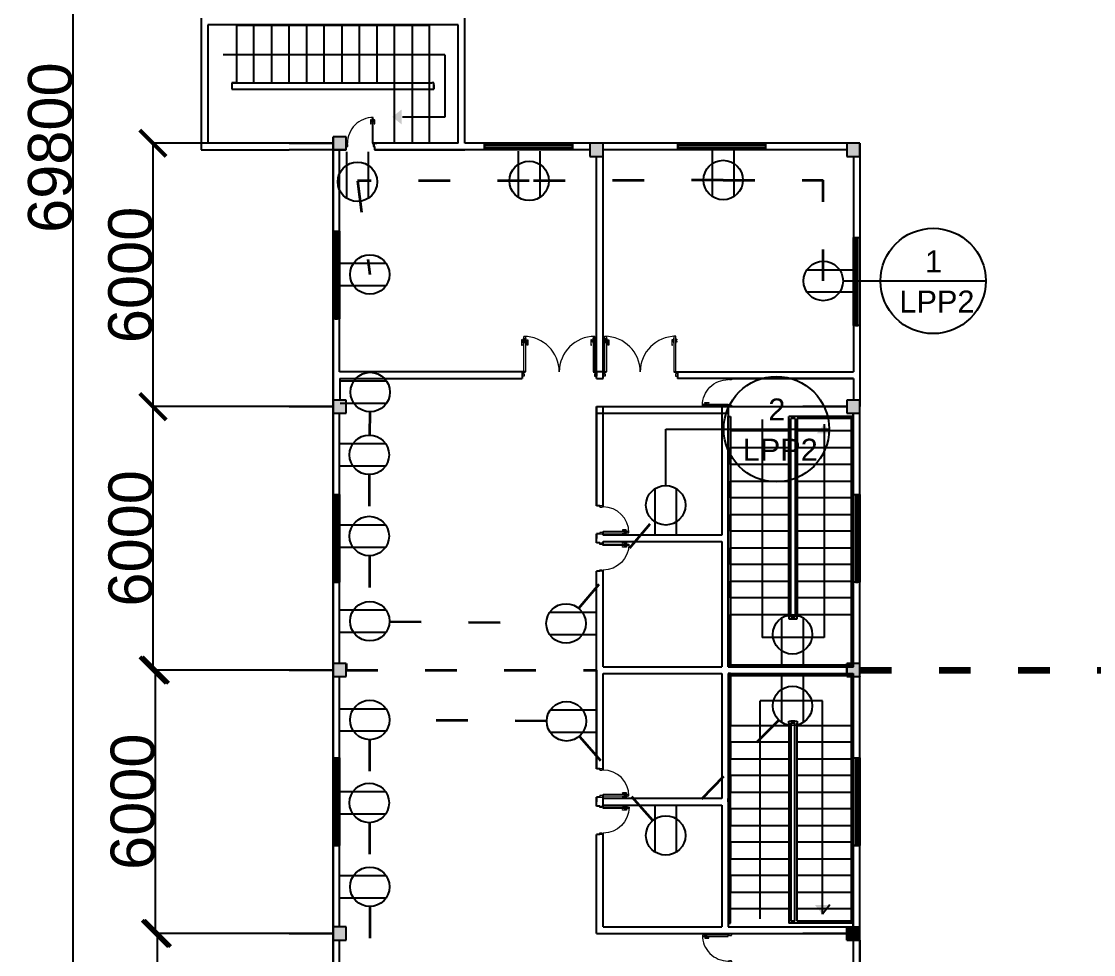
# Model space of a CAD drawing. Header units: millimetres. Extents: x 3339 to 2017737, y 4955 to 2748989.
# Drawn here: x 1295937 to 1320353, y 1679668 to 1700924 of the extents above; entities that cross this region are included whole.
import ezdxf

# ---------------------------------------------------------------- set-up
doc = ezdxf.new("R2010")
doc.units = ezdxf.units.MM
doc.header["$LTSCALE"] = 30
doc.linetypes.add('ACAD_ISO03W100', pattern=[30, 12, -18])
for name, color, linetype, lineweight in [('A-DETL-GENF', 92, 'Continuous', 13), ('A-DOOR', 31, 'Continuous', 13), ('T-WAL', 4, 'Continuous', 5)]:
    doc.layers.add(name, color=color, linetype=linetype, lineweight=lineweight)
doc.styles.get("Standard").update_dxf_attribs({"font": 'arial.ttf'})
doc.dimstyles.new('ISO-25', dxfattribs={"dimtxt": 1000, "dimasz": 600, "dimexe": 1.25, "dimexo": 0.625, "dimtad": 1, "dimtxsty": 'Standard', "dimblk": 'ARCHTICK', "dimcen": 2.5, "dimclrd": 4, "dimadec": 0, "dimazin": 0, "dimtfac": 1, "dimtmove": 0, "dimatfit": 3, "dimfxl": 1, "dimarcsym": 0})

# ---------------------------------------------------------------- blocks, each defined once
blk = doc.blocks.new('D4')
at = {"layer": 'A-DETL-GENF'}
for p, q in [((-1072, -29), (-1072, -112)), ((-1052, -29), (-1072, -29)), ((-1060, -41), (-1072, -30)), ((-1072, -112), (-1060, -112)), ((-1059, -112), (-1072, -112)), ((-1072, -112), (-1072, -150)), ((-1072, -150), (-1059, -150)), ((-1060, -112), (-1060, -41)), ((-1060, -41), (-1052, -41)), ((-1059, -150), (-1059, -112)), ((-1059, -115), (-1059, -147)), ((-1027, -115), (-1059, -115)), ((-1059, -147), (-1027, -147)), ((-1052, -41), (-1052, -29)), ((-1021, -74), (-1027, -80)), ((-1027, -80), (-1027, -182)), ((-1027, -147), (-1027, -115)), ((-1027, -182), (-1021, -188)), ((-1021, -188), (-1021, -74)), ((-974, -80), (-981, -74)), ((-981, -74), (-981, -188)), ((-981, -188), (-974, -182)), ((-974, -182), (-974, -80)), ((-943, -115), (-974, -115)), ((-974, -115), (-974, -147)), ((-974, -147), (-943, -147)), ((-930, -29), (-949, -29)), ((-949, -29), (-949, -41)), ((-949, -41), (-941, -41)), ((-943, -112), (-943, -150)), ((-930, -112), (-943, -112)), ((-943, -147), (-943, -115)), ((-943, -150), (-930, -150)), ((-941, -41), (-930, -30)), ((-941, -41), (-941, -112)), ((-941, -112), (-930, -112)), ((-930, -112), (-930, -29)), ((-930, -150), (-930, -112))]:
    blk.add_line(p, q, dxfattribs=at)
at = {"layer": 'A-DOOR', "lineweight": 18}
for p, q in [((-1059, 683), (-1024, 683)), ((-1014, 683), (-1059, 683)), ((-1059, 683), (-1059, 583)), ((-1014, 626), (-1014, 683)), ((-169, 683), (-214, 683)), ((-214, 683), (-214, 626)), ((-204, 683), (-169, 683)), ((-169, 583), (-169, 683)), ((-1059, 583), (-1024, 583)), ((-1024, 583), (-1024, 626)), ((-1024, 626), (-1014, 626)), ((-981, 583), (-1021, 583)), ((-1021, 583), (-1021, -231)), ((-981, -231), (-981, 583)), ((-214, 626), (-204, 626)), ((-204, 626), (-204, 583)), ((-204, 583), (-169, 583)), ((-1021, -231), (-981, -231))]:
    blk.add_line(p, q, dxfattribs=at)
at = {"layer": 'A-DOOR'}
blk.add_arc((-1021, 583), 814, 270, 0, dxfattribs=at)
blk = doc.blocks.new('_ArchTick')
at = {"color": 0, "linetype": 'ByBlock', "const_width": 0.15}
blk.add_lwpolyline([(-0.5, -0.5), (0.5, 0.5)], dxfattribs=at)
blk = doc.blocks.new('*D349')
at = {"color": 0, "lineweight": -2, "transparency": 16777216}
for p, q in [((1303033, 1732949), (1297104, 1732949)), ((1303033, 1663149), (1297104, 1663149))]:
    blk.add_line(p, q, dxfattribs=at)
at = {"color": 4, "lineweight": -2, "transparency": 16777216}
blk.add_line((1297105, 1732949), (1297105, 1663149), dxfattribs=at)
at = {"layer": 'Defpoints', "color": 0, "transparency": 16777216}
for p in [(1303034, 1732949), (1297105, 1663149), (1303034, 1663149)]:
    blk.add_point(p, dxfattribs=at)
at = {"color": 4, "lineweight": -2, "transparency": 16777216, "xscale": 600, "yscale": 600, "zscale": 600}
for p, rotation in [((1297105, 1732949), 90), ((1297105, 1663149), 270)]:
    blk.add_blockref('_ArchTick', p, dxfattribs=dict(at, rotation=rotation))
at = {"color": 0, "transparency": 16777216, "insert": (1296594, 1698049), "char_height": 1000, "attachment_point": 5, "rotation": 90}
blk.add_mtext('69800', dxfattribs=at)
blk = doc.blocks.new('*D363')
at = {"color": 0, "lineweight": -2, "transparency": 16777216}
for p, q in [((1302033, 1698149), (1298932, 1698149)), ((1302033, 1692149), (1298932, 1692149))]:
    blk.add_line(p, q, dxfattribs=at)
at = {"color": 4, "lineweight": -2, "transparency": 16777216}
blk.add_line((1298934, 1692149), (1298934, 1698149), dxfattribs=at)
at = {"layer": 'Defpoints', "color": 0, "transparency": 16777216}
for p in [(1298934, 1698149), (1302034, 1698149), (1302034, 1692149)]:
    blk.add_point(p, dxfattribs=at)
at = {"color": 4, "lineweight": -2, "transparency": 16777216, "xscale": 600, "yscale": 600, "zscale": 600}
for p, rotation in [((1298934, 1698149), 90), ((1298934, 1692149), 270)]:
    blk.add_blockref('_ArchTick', p, dxfattribs=dict(at, rotation=rotation))
at = {"color": 0, "transparency": 16777216, "insert": (1298422, 1695149), "char_height": 1000, "attachment_point": 5, "rotation": 90}
blk.add_mtext('6000', dxfattribs=at)
blk = doc.blocks.new('*D364')
at = {"color": 0, "lineweight": -2, "transparency": 16777216}
for p, q in [((1302033, 1692149), (1298936, 1692149)), ((1302033, 1686149), (1298936, 1686149))]:
    blk.add_line(p, q, dxfattribs=at)
at = {"color": 4, "lineweight": -2, "transparency": 16777216}
blk.add_line((1298937, 1686149), (1298937, 1692149), dxfattribs=at)
at = {"layer": 'Defpoints', "color": 0, "transparency": 16777216}
for p in [(1298937, 1692149), (1302034, 1692149), (1302034, 1686149)]:
    blk.add_point(p, dxfattribs=at)
at = {"color": 4, "lineweight": -2, "transparency": 16777216, "xscale": 600, "yscale": 600, "zscale": 600}
for p, rotation in [((1298937, 1692149), 90), ((1298937, 1686149), 270)]:
    blk.add_blockref('_ArchTick', p, dxfattribs=dict(at, rotation=rotation))
at = {"color": 0, "transparency": 16777216, "insert": (1298426, 1689149), "char_height": 1000, "attachment_point": 5, "rotation": 90}
blk.add_mtext('6000', dxfattribs=at)
blk = doc.blocks.new('*D365')
at = {"color": 0, "lineweight": -2, "transparency": 16777216}
for p, q in [((1302033, 1686149), (1298986, 1686149)), ((1302033, 1680149), (1298986, 1680149))]:
    blk.add_line(p, q, dxfattribs=at)
at = {"color": 4, "lineweight": -2, "transparency": 16777216}
blk.add_line((1298987, 1680149), (1298987, 1686149), dxfattribs=at)
at = {"layer": 'Defpoints', "color": 0, "transparency": 16777216}
for p in [(1298987, 1686149), (1302034, 1686149), (1302034, 1680149)]:
    blk.add_point(p, dxfattribs=at)
at = {"color": 4, "lineweight": -2, "transparency": 16777216, "xscale": 600, "yscale": 600, "zscale": 600}
for p, rotation in [((1298987, 1686149), 90), ((1298987, 1680149), 270)]:
    blk.add_blockref('_ArchTick', p, dxfattribs=dict(at, rotation=rotation))
at = {"color": 0, "transparency": 16777216, "insert": (1298476, 1683149), "char_height": 1000, "attachment_point": 5, "rotation": 90}
blk.add_mtext('6000', dxfattribs=at)
blk = doc.blocks.new('*D366')
at = {"color": 0, "lineweight": -2, "transparency": 16777216}
for p, q in [((1298987, 1680149), (1299039, 1680149)), ((1300033, 1674149), (1299036, 1674149))]:
    blk.add_line(p, q, dxfattribs=at)
at = {"color": 4, "lineweight": -2, "transparency": 16777216}
blk.add_line((1299037, 1674149), (1299037, 1680149), dxfattribs=at)
at = {"layer": 'Defpoints', "color": 0, "transparency": 16777216}
for p in [(1298986, 1680149), (1299037, 1680149), (1300034, 1674149)]:
    blk.add_point(p, dxfattribs=at)
at = {"color": 4, "lineweight": -2, "transparency": 16777216, "xscale": 600, "yscale": 600, "zscale": 600}
for p, rotation in [((1299037, 1680149), 90), ((1299037, 1674149), 270)]:
    blk.add_blockref('_ArchTick', p, dxfattribs=dict(at, rotation=rotation))
at = {"color": 0, "transparency": 16777216, "insert": (1298526, 1677149), "char_height": 1000, "attachment_point": 5, "rotation": 90}
blk.add_mtext('6000', dxfattribs=at)

msp = doc.modelspace()

# ---------------------------------------------------------------- hatches: boundary and pattern name
at = {"true_color": 0xcd2027}
h = msp.add_hatch(color=242, dxfattribs=at)
h.dxf.hatch_style = 1
h.paths.add_polyline_path([(1304431.092, 1698748.876), (1304382.521, 1698748.876), (1304596.235, 1698918.876), (1304596.235, 1698748.876)])
h.paths.add_polyline_path([(1304382.521, 1698748.876), (1304431.092, 1698748.876), (1304596.235, 1698748.876), (1304596.235, 1698578.876)])
at = {"true_color": 0xf8d731}
h = msp.add_hatch(color=40, dxfattribs=at)
h.dxf.hatch_style = 1
h.paths.add_polyline_path([(1303334.084, 1698298.947), (1303034.084, 1698298.947), (1303034.084, 1698148.947), (1303034.084, 1697998.947), (1303334.084, 1697998.947)])
h.paths.add_polyline_path([(1309184.084, 1698148.947), (1309034.084, 1698148.947), (1308884.084, 1698148.947), (1308884.084, 1697998.947), (1308884.084, 1697848.947), (1309184.084, 1697848.947)])
h.paths.add_polyline_path([(1315034.084, 1698148.947), (1314884.084, 1698148.947), (1314734.084, 1698148.947), (1314734.084, 1697998.947), (1314734.084, 1697848.947), (1315034.084, 1697848.947)])
h = msp.add_hatch(color=40, dxfattribs=at)
h.dxf.hatch_style = 1
h.paths.add_polyline_path([(1303334.084, 1692298.947), (1303034.084, 1692298.947), (1303034.084, 1692148.947), (1303034.084, 1691998.947), (1303334.084, 1691998.947)])
h.paths.add_polyline_path([(1303334.084, 1686298.947), (1303034.084, 1686298.947), (1303034.084, 1686148.947), (1303034.084, 1685998.947), (1303334.084, 1685998.947)])
h.paths.add_polyline_path([(1303334.084, 1680298.947), (1303034.084, 1680298.947), (1303034.084, 1680148.947), (1303034.084, 1679998.947), (1303334.084, 1679998.947)])
h.paths.add_polyline_path([(1303333.31, 1674219.524), (1303334.084, 1674298.947), (1303034.084, 1674298.947), (1303034.084, 1674148.947), (1303034.084, 1673998.947), (1303334.084, 1673998.947), (1303334.084, 1674147.183), (1303333.31, 1674147.183)])
h.paths.add_polyline_path([(1309184.084, 1674448.947), (1308884.084, 1674448.947), (1308884.084, 1674148.947), (1309184.084, 1674148.947)])
h.paths.add_polyline_path([(1315034.084, 1674448.947), (1314734.084, 1674448.947), (1314734.084, 1674148.947), (1315034.084, 1674148.947)])
h.paths.add_polyline_path([(1315031.875, 1686299.241), (1314731.875, 1686299.241), (1314731.875, 1685999.241), (1315031.875, 1685999.241)])
h.paths.add_polyline_path([(1315031.875, 1692299.241), (1314731.875, 1692299.241), (1314731.875, 1692149.241), (1314731.875, 1691999.241), (1315031.875, 1691999.241)])
h.paths.add_polyline_path([(1303334.084, 1668298.947), (1303034.084, 1668298.947), (1303034.084, 1668148.947), (1303034.084, 1667998.947), (1303334.084, 1667998.947)])
at = {"true_color": 0xcd2027}
h = msp.add_hatch(color=242, dxfattribs=at)
h.dxf.hatch_style = 1
h.paths.add_polyline_path([(1314218.341, 1691703.107), (1314218.341, 1691751.678), (1314388.341, 1691537.964), (1314218.341, 1691537.964)])
h.paths.add_polyline_path([(1314218.341, 1691751.678), (1314218.341, 1691703.107), (1314218.341, 1691537.964), (1314048.341, 1691537.964)])
h = msp.add_hatch(color=242, dxfattribs=at)
h.dxf.hatch_style = 1
h.paths.add_polyline_path([(1314178.341, 1680633.298), (1314178.341, 1680584.727), (1314348.341, 1680798.441), (1314178.341, 1680798.441)])
h.paths.add_polyline_path([(1314178.341, 1680584.727), (1314178.341, 1680633.298), (1314178.341, 1680798.441), (1314008.341, 1680798.441)])
at = {"true_color": 0xf8d731}
h = msp.add_hatch(color=40, dxfattribs=at)
h.dxf.hatch_style = 1
h.paths.add_polyline_path([(1315031.875, 1680298.947), (1314731.875, 1680298.947), (1314731.875, 1680148.947), (1314731.875, 1679999.241), (1315031.875, 1679999.241)])

# ---------------------------------------------------------------- linework, layer by layer
for p, q in [((1300034.084, 1700998.947), (1300034.084, 1697998.947)), ((1305884.084, 1700848.947), (1300184.084, 1700848.947)), ((1300184.084, 1700848.947), (1300184.084, 1698148.947)), ((1305884.084, 1698148.947), (1305884.084, 1700848.947)), ((1306034.084, 1698148.947), (1306034.084, 1700998.947)), ((1302034.084, 1698148.947), (1300184.084, 1698148.947)), ((1303034.084, 1698148.947), (1302034.084, 1698148.947)), ((1302034.084, 1698148.947), (1303034.084, 1698148.947)), ((1303034.084, 1698298.947), (1303034.084, 1673998.947)), ((1303034.084, 1698298.947), (1303034.084, 1673998.947)), ((1303034.084, 1698148.947), (1303034.084, 1698298.947)), ((1303334.084, 1698298.947), (1303034.084, 1698298.947)), ((1303034.084, 1692148.947), (1303034.084, 1698148.947)), ((1303034.084, 1692298.947), (1303034.084, 1698148.947)), ((1303034.084, 1698148.947), (1303034.084, 1697998.947)), ((1303034.084, 1698148.947), (1303034.084, 1696148.947)), ((1303334.084, 1697998.947), (1303334.084, 1698298.947)), ((1303334.084, 1698148.947), (1303362.194, 1698148.947)), ((1303362.194, 1698148.947), (1303334.084, 1698148.947)), ((1303922.11, 1698148.947), (1304034.084, 1698148.947)), ((1305884.084, 1698148.947), (1303922.11, 1698148.947)), ((1315034.084, 1698148.947), (1306034.084, 1698148.947)), ((1308484.084, 1697998.947), (1308484.084, 1698148.947)), ((1308884.084, 1698148.947), (1308884.084, 1697848.947)), ((1309184.084, 1698148.947), (1308884.084, 1698148.947)), ((1308884.084, 1698148.947), (1308884.084, 1697998.947)), ((1309184.084, 1698148.947), (1309034.084, 1698148.947)), ((1309184.084, 1697848.947), (1309184.084, 1698148.947)), ((1309184.084, 1697998.947), (1309184.084, 1698148.947)), ((1314734.084, 1698148.947), (1312884.084, 1698148.947)), ((1312884.084, 1698148.947), (1312884.084, 1697998.947)), ((1314734.084, 1698148.947), (1314734.084, 1697848.947)), ((1315034.084, 1698148.947), (1314734.084, 1698148.947)), ((1314734.084, 1698148.947), (1314734.084, 1697998.947)), ((1315034.084, 1698148.947), (1314884.084, 1698148.947)), ((1315034.084, 1698148.947), (1315034.084, 1692148.947)), ((1315034.084, 1697848.947), (1315034.084, 1698148.947)), ((1315034.084, 1697998.947), (1315034.084, 1698148.947)), ((1300034.084, 1697998.947), (1302034.084, 1697998.947)), ((1303334.084, 1697998.947), (1302034.084, 1697998.947)), ((1303034.084, 1697998.947), (1303334.084, 1697998.947)), ((1303034.084, 1697998.947), (1303334.084, 1697998.947)), ((1303184.084, 1692943.32), (1303184.084, 1697998.947)), ((1303339.047, 1697951.597), (1303339.047, 1696898.1)), ((1303839.047, 1696898.1), (1303839.047, 1697951.597)), ((1303978.536, 1698076.606), (1303978.536, 1697998.947)), ((1308884.084, 1697998.947), (1303978.536, 1697998.947)), ((1303978.536, 1697998.947), (1306034.084, 1697998.947)), ((1307249.047, 1697971.597), (1307249.047, 1696918.1)), ((1307749.047, 1696918.1), (1307749.047, 1697971.597)), ((1308884.084, 1697998.947), (1308484.084, 1697998.947)), ((1314734.084, 1697998.947), (1309184.084, 1697998.947)), ((1309184.084, 1692793.32), (1309184.084, 1697998.947)), ((1311669.047, 1697991.597), (1311669.047, 1696938.1)), ((1312169.047, 1696938.1), (1312169.047, 1697991.597)), ((1308884.084, 1697848.947), (1309184.084, 1697848.947)), ((1309034.084, 1692793.323), (1309034.084, 1697848.947)), ((1314734.084, 1697848.947), (1315034.084, 1697848.947)), ((1314884.084, 1697848.947), (1314884.084, 1692943.32)), ((1314884.084, 1697848.947), (1314884.084, 1695998.947)), ((1303839.047, 1696898.1), (1303839.047, 1697271.597)), ((1307749.047, 1696918.1), (1307749.047, 1697291.597)), ((1312169.047, 1696938.1), (1312169.047, 1697311.597)), ((1303034.084, 1696148.947), (1303184.084, 1696148.947)), ((1303184.084, 1696148.947), (1303184.084, 1694148.947)), ((1314884.084, 1695998.947), (1315034.084, 1695998.947)), ((1304243.1, 1695411.597), (1303189.603, 1695411.597)), ((1304243.1, 1695411.597), (1303869.603, 1695411.597)), ((1314879.047, 1695261.597), (1313825.55, 1695261.597)), ((1315499.047, 1695011.597), (1316699.047, 1695011.597)), ((1316699.047, 1695011.597), (1316699.047, 1695011.597)), ((1316699.047, 1695011.597), (1317899.047, 1695011.597)), ((1303189.603, 1694911.597), (1304243.1, 1694911.597)), ((1313825.55, 1694761.597), (1314879.047, 1694761.597)), ((1313825.55, 1694761.597), (1314199.047, 1694761.597)), ((1303184.084, 1694148.947), (1303034.084, 1694148.947)), ((1307416.675, 1692943.32), (1303184.084, 1692943.32)), ((1303190.198, 1692793.445), (1307339.215, 1692793.359)), ((1303190.198, 1692793.445), (1303190.198, 1692298.947)), ((1307339.215, 1692941.251), (1307339.215, 1692841.945)), ((1307339.215, 1692841.945), (1307339.215, 1692793.359)), ((1307376.952, 1692942.813), (1307416.675, 1692942.813)), ((1308185.31, 1692943.32), (1308185.305, 1692943.32)), ((1308185.306, 1692942.813), (1308185.309, 1692942.813)), ((1309184.084, 1692943.32), (1308953.94, 1692943.32)), ((1308953.94, 1692942.813), (1308993.663, 1692942.813)), ((1309031.399, 1692941.251), (1309031.399, 1692841.945)), ((1309034.084, 1692793.323), (1309184.084, 1692793.32)), ((1309183.651, 1692942.862), (1309183.651, 1692843.555)), ((1309184.084, 1692793.32), (1309184.084, 1692943.32)), ((1309184.084, 1692943.32), (1309261.11, 1692943.32)), ((1309221.388, 1692944.423), (1309261.11, 1692944.423)), ((1310029.742, 1692944.423), (1310029.745, 1692944.423)), ((1310798.376, 1692944.423), (1310838.099, 1692944.423)), ((1310798.376, 1692943.32), (1314884.084, 1692943.32)), ((1310875.835, 1692942.862), (1310875.835, 1692843.555)), ((1310875.835, 1692843.555), (1310875.835, 1692793.32)), ((1314884.084, 1692793.32), (1310875.835, 1692793.32)), ((1312034.084, 1692768.001), (1312034.084, 1692793.32)), ((1312105.994, 1692793.32), (1314884.084, 1692793.32)), ((1314884.084, 1692793.32), (1314884.084, 1692299.241)), ((1314884.084, 1692793.32), (1314884.084, 1692299.241)), ((1304253.1, 1692731.597), (1303199.603, 1692731.597)), ((1304253.1, 1692731.597), (1303879.603, 1692731.597)), ((1303334.084, 1692298.947), (1303034.084, 1692298.947)), ((1303334.084, 1691998.947), (1303334.084, 1692298.947)), ((1315031.875, 1692299.241), (1314731.875, 1692299.241)), ((1314731.875, 1692299.241), (1314731.875, 1692149.241)), ((1315031.875, 1691999.241), (1315031.875, 1692299.241)), ((1303034.084, 1692148.947), (1302034.084, 1692148.947)), ((1302034.084, 1692148.947), (1303034.084, 1692148.947)), ((1303034.084, 1686148.947), (1303034.084, 1692148.947)), ((1303034.084, 1685998.947), (1303034.084, 1692148.947)), ((1303034.084, 1692148.947), (1303034.084, 1691998.947)), ((1303199.603, 1692231.597), (1304253.1, 1692231.597)), ((1309034.084, 1692148.947), (1314731.875, 1692148.947)), ((1309034.084, 1689892.665), (1309034.084, 1692148.947)), ((1309034.084, 1692148.947), (1312034.084, 1692148.947)), ((1309034.084, 1692148.947), (1309034.084, 1689892.665)), ((1309184.084, 1689865.174), (1309184.084, 1692148.947)), ((1311884.084, 1692148.947), (1311884.084, 1689223.947)), ((1312034.084, 1692148.947), (1312034.084, 1692174.808)), ((1312034.084, 1692148.947), (1312034.084, 1686223.947)), ((1314731.875, 1692149.241), (1313731.875, 1692149.241)), ((1313731.875, 1692149.241), (1314731.875, 1692149.241)), ((1314731.875, 1692149.241), (1314731.875, 1691999.241)), ((1315031.875, 1692149.241), (1315034.084, 1692149.241)), ((1315034.084, 1692149.241), (1315031.875, 1692149.241)), ((1315031.875, 1692148.947), (1315034.084, 1692148.947)), ((1315034.084, 1674148.947), (1315034.084, 1692148.947)), ((1303034.084, 1691998.947), (1303334.084, 1691998.947)), ((1303184.084, 1686298.947), (1303184.084, 1691998.947)), ((1309034.084, 1691998.947), (1312034.084, 1691998.947)), ((1314731.875, 1691999.241), (1315031.875, 1691999.241)), ((1314881.875, 1686299.241), (1314881.875, 1691999.241)), ((1314881.875, 1691999.241), (1314881.875, 1690149.241)), ((1314884.084, 1686299.241), (1314884.084, 1691999.241)), ((1311930.796, 1691636.41), (1313130.796, 1691636.41)), ((1313130.796, 1691636.41), (1313130.796, 1691636.41)), ((1313130.796, 1691636.41), (1314330.796, 1691636.41)), ((1304233.1, 1691301.597), (1303179.603, 1691301.597)), ((1304233.1, 1691301.597), (1303859.603, 1691301.597)), ((1303179.603, 1690801.597), (1304233.1, 1690801.597)), ((1310359.047, 1690275.65), (1310359.047, 1689222.153)), ((1310359.047, 1690275.65), (1310359.047, 1689902.153)), ((1310859.047, 1689222.153), (1310859.047, 1690275.65)), ((1314881.875, 1690149.241), (1315031.875, 1690149.241)), ((1309110.226, 1689892.665), (1309034.084, 1689892.665)), ((1304233.1, 1689451.597), (1303179.603, 1689451.597)), ((1304233.1, 1689451.597), (1303859.603, 1689451.597)), ((1309034.084, 1689043.353), (1309034.084, 1689248.834)), ((1309034.084, 1689248.834), (1309034.084, 1689148.947)), ((1309110.226, 1689248.834), (1309034.084, 1689248.834)), ((1309184.084, 1689223.947), (1309184.084, 1689305.26)), ((1311884.084, 1689223.947), (1309184.084, 1689223.947)), ((1303179.603, 1688951.597), (1304233.1, 1688951.597)), ((1309111.743, 1689043.353), (1309034.084, 1689043.353)), ((1309184.084, 1688986.928), (1309184.084, 1689073.947)), ((1309184.084, 1689073.947), (1311884.084, 1689073.947)), ((1311884.084, 1689073.947), (1311884.084, 1686223.947)), ((1309034.084, 1683898.944), (1309034.084, 1688399.522)), ((1309111.743, 1688399.522), (1309034.084, 1688399.522)), ((1309184.084, 1686223.947), (1309184.084, 1688427.012)), ((1303034.084, 1686148.947), (1303034.084, 1688148.947)), ((1303034.084, 1688148.947), (1303184.084, 1688148.947)), ((1304243.1, 1687511.597), (1303189.603, 1687511.597)), ((1304243.1, 1687511.597), (1303869.603, 1687511.597)), ((1309019.047, 1687461.597), (1307965.55, 1687461.597)), ((1313249.047, 1687335.65), (1313249.047, 1686282.153)), ((1313249.047, 1687335.65), (1313249.047, 1686962.153)), ((1313749.047, 1686282.153), (1313749.047, 1687335.65)), ((1303189.603, 1687011.597), (1304243.1, 1687011.597)), ((1307965.55, 1686961.597), (1309019.047, 1686961.597)), ((1307965.55, 1686961.597), (1308339.047, 1686961.597)), ((1303034.084, 1686148.947), (1302034.084, 1686148.947)), ((1302034.084, 1686148.947), (1303034.084, 1686148.947)), ((1303334.084, 1686298.947), (1303034.084, 1686298.947)), ((1303034.084, 1686298.947), (1303034.084, 1685998.947)), ((1303034.084, 1680148.947), (1303034.084, 1686148.947)), ((1303034.084, 1679998.947), (1303034.084, 1686148.947)), ((1303034.084, 1686148.947), (1303034.084, 1685998.947)), ((1303334.084, 1685998.947), (1303334.084, 1686298.947)), ((1309034.084, 1686148.947), (1309034.084, 1683898.944)), ((1309184.084, 1686223.947), (1311884.084, 1686223.947)), ((1312034.084, 1686223.947), (1314731.875, 1686223.947)), ((1314731.875, 1686149.241), (1314731.875, 1686299.241)), ((1315031.875, 1686299.241), (1314731.875, 1686299.241)), ((1314731.875, 1686299.241), (1314731.875, 1685999.241)), ((1314731.875, 1685999.241), (1314731.875, 1686299.241)), ((1314731.875, 1686149.241), (1314731.875, 1685999.241)), ((1315031.875, 1685999.241), (1315031.875, 1686299.241)), ((1315031.875, 1686149.241), (1315034.084, 1686149.241)), ((1315034.084, 1686149.241), (1315031.875, 1686149.241)), ((1315031.875, 1686148.947), (1315034.084, 1686148.947)), ((1303034.084, 1685998.947), (1303334.084, 1685998.947)), ((1303184.084, 1680298.947), (1303184.084, 1685998.947)), ((1309184.084, 1686073.947), (1311884.084, 1686073.947)), ((1309184.084, 1683871.454), (1309184.084, 1686073.947)), ((1311884.084, 1686073.947), (1311884.084, 1683223.947)), ((1312034.084, 1686073.947), (1314731.875, 1686073.947)), ((1312034.084, 1686073.947), (1312034.084, 1680298.947)), ((1313249.047, 1686011.597), (1313249.047, 1684958.1)), ((1313749.047, 1684958.1), (1313749.047, 1686011.597)), ((1314731.875, 1685999.241), (1315031.875, 1685999.241)), ((1314881.875, 1680298.947), (1314881.875, 1685999.241)), ((1314884.084, 1680298.947), (1314884.084, 1685999.241)), ((1304243.1, 1685261.597), (1303189.603, 1685261.597)), ((1304243.1, 1685261.597), (1303869.603, 1685261.597)), ((1309029.047, 1685231.597), (1307975.55, 1685231.597)), ((1313749.047, 1684958.1), (1313749.047, 1685331.597)), ((1303189.603, 1684761.597), (1304243.1, 1684761.597)), ((1307975.55, 1684731.597), (1309029.047, 1684731.597)), ((1307975.55, 1684731.597), (1308349.047, 1684731.597)), ((1309111.518, 1683898.944), (1309034.084, 1683898.944)), ((1304233.1, 1683371.597), (1303179.603, 1683371.597)), ((1304233.1, 1683371.597), (1303859.603, 1683371.597)), ((1309034.084, 1683049.632), (1309034.084, 1683255.112)), ((1309034.084, 1683255.112), (1309034.084, 1683148.947)), ((1309111.518, 1683255.112), (1309034.084, 1683255.112)), ((1309184.084, 1683024.312), (1309184.084, 1683311.538)), ((1311884.084, 1683223.947), (1309184.084, 1683223.947)), ((1312034.084, 1683148.947), (1312034.084, 1683223.947)), ((1309113.034, 1683049.632), (1309034.084, 1683049.632)), ((1309179.73, 1683148.947), (1309184.084, 1683148.947)), ((1309184.084, 1683074.199), (1311884.084, 1683074.199)), ((1310359.047, 1683061.597), (1310359.047, 1682008.1)), ((1310859.047, 1682008.1), (1310859.047, 1683061.597)), ((1311884.084, 1683074.199), (1311884.084, 1680298.947)), ((1303179.603, 1682871.597), (1304233.1, 1682871.597)), ((1309034.084, 1680148.947), (1309034.084, 1682405.8)), ((1309113.034, 1682405.8), (1309034.084, 1682405.8)), ((1309184.084, 1680298.947), (1309184.084, 1682431.12)), ((1310859.047, 1682008.1), (1310859.047, 1682381.597)), ((1303034.084, 1680148.947), (1303034.084, 1682148.947)), ((1303034.084, 1682148.947), (1303184.084, 1682148.947)), ((1314884.084, 1680299.241), (1314884.084, 1682149.241)), ((1314884.084, 1682149.241), (1315034.084, 1682149.241)), ((1304243.1, 1681461.597), (1303189.603, 1681461.597)), ((1304243.1, 1681461.597), (1303869.603, 1681461.597)), ((1303189.603, 1680961.597), (1304243.1, 1680961.597)), ((1303334.084, 1680298.947), (1303034.084, 1680298.947)), ((1303034.084, 1680298.947), (1303034.084, 1679998.947)), ((1303334.084, 1679998.947), (1303334.084, 1680298.947)), ((1309184.084, 1680298.947), (1311884.084, 1680298.947)), ((1312034.084, 1680298.947), (1315034.084, 1680298.947)), ((1314731.875, 1680298.947), (1314731.875, 1680299.241)), ((1314731.875, 1680299.241), (1314731.875, 1680298.947)), ((1314731.875, 1680298.947), (1314731.875, 1680299.241)), ((1314731.875, 1680148.947), (1314731.875, 1680298.947)), ((1314884.084, 1680299.241), (1314881.875, 1680299.241)), ((1315031.875, 1679999.241), (1315031.875, 1680299.241)), ((1303034.084, 1680148.947), (1302034.084, 1680148.947)), ((1302034.084, 1680148.947), (1303034.084, 1680148.947)), ((1303034.084, 1674148.947), (1303034.084, 1680148.947)), ((1303034.084, 1673998.947), (1303034.084, 1680148.947)), ((1303034.084, 1680148.947), (1303034.084, 1679998.947)), ((1309034.084, 1680148.947), (1314731.875, 1680148.947)), ((1312034.084, 1680111.86), (1312034.084, 1680148.947)), ((1314731.875, 1680149.241), (1313731.875, 1680149.241)), ((1313731.875, 1680149.241), (1314731.875, 1680149.241)), ((1314731.875, 1680149.241), (1314731.875, 1679999.241)), ((1314731.875, 1680149.241), (1314731.875, 1679999.241)), ((1314731.875, 1679999.241), (1314731.875, 1680149.241)), ((1315031.875, 1680149.241), (1315034.084, 1680149.241)), ((1315034.084, 1680149.241), (1315031.875, 1680149.241)), ((1315031.875, 1680148.947), (1315034.084, 1680148.947)), ((1303034.084, 1679998.947), (1303334.084, 1679998.947)), ((1303184.084, 1674298.947), (1303184.084, 1679998.947)), ((1314731.875, 1679999.241), (1315031.875, 1679999.241)), ((1314884.084, 1674448.947), (1314884.084, 1679999.241)), ((1315031.875, 1679999.241), (1315031.875, 1678149.241))]:
    msp.add_line(p, q)
at = {"color": 242, "true_color": 0xcd2027}
for p, q in [((1305232.521, 1700828.876), (1300832.521, 1700828.876)), ((1301232.521, 1700828.876), (1300832.521, 1700828.876)), ((1300832.521, 1700828.876), (1300832.521, 1699528.876)), ((1301232.521, 1699528.876), (1301232.521, 1700828.876)), ((1302032.521, 1700828.876), (1301632.521, 1700828.876)), ((1301632.521, 1700828.876), (1301632.521, 1699528.876)), ((1302032.521, 1699528.876), (1302032.521, 1700828.876)), ((1302832.521, 1700828.876), (1302432.521, 1700828.876)), ((1302432.521, 1700828.876), (1302432.521, 1699528.876)), ((1302832.521, 1699528.876), (1302832.521, 1700828.876)), ((1303632.521, 1700828.876), (1303232.521, 1700828.876)), ((1303232.521, 1700828.876), (1303232.521, 1699528.876)), ((1303632.521, 1699528.876), (1303632.521, 1700828.876)), ((1304432.521, 1700828.876), (1304032.521, 1700828.876)), ((1304032.521, 1700828.876), (1304032.521, 1699528.876)), ((1304432.521, 1698148.876), (1304432.521, 1700828.876)), ((1305232.521, 1700828.876), (1304832.521, 1700828.876)), ((1304832.521, 1700828.876), (1304832.521, 1698148.876)), ((1305232.521, 1698148.876), (1305232.521, 1700828.876)), ((1300532.521, 1700168.876), (1305581.574, 1700168.876)), ((1305582.521, 1700164.696), (1305582.521, 1698748.876)), ((1300732.521, 1699528.876), (1305282.521, 1699528.876)), ((1300832.521, 1699528.876), (1300732.521, 1699528.876)), ((1300732.521, 1699528.876), (1300732.521, 1699378.876)), ((1300732.521, 1699528.876), (1300732.521, 1699378.876)), ((1300732.521, 1699378.876), (1305332.521, 1699378.876)), ((1305332.521, 1699528.876), (1305282.521, 1699528.876)), ((1305332.521, 1699478.876), (1305332.521, 1699528.876)), ((1305332.521, 1699478.876), (1305332.521, 1699378.876)), ((1305332.521, 1699378.876), (1305332.521, 1699478.876)), ((1304612.521, 1698748.876), (1305584.784, 1698748.876)), ((1312034.084, 1686223.947), (1312034.084, 1691928.076)), ((1312034.084, 1691928.076), (1312081.618, 1691928.076)), ((1312034.084, 1686223.947), (1312034.084, 1691928.076)), ((1312081.618, 1691928.076), (1312081.618, 1686223.947)), ((1312802.521, 1691857.528), (1312802.521, 1686968.475)), ((1314886.148, 1691928.076), (1313412.581, 1691928.076)), ((1313412.581, 1687364.773), (1313412.581, 1691928.076)), ((1313555.185, 1691880.541), (1313460.116, 1691880.541)), ((1313460.116, 1687364.773), (1313460.116, 1691880.541)), ((1313555.185, 1691880.541), (1313555.185, 1687364.773)), ((1314886.148, 1691880.541), (1313602.719, 1691880.541)), ((1313602.719, 1691880.541), (1313602.719, 1687364.773)), ((1314838.614, 1686223.947), (1314838.614, 1691928.076)), ((1314886.148, 1686223.947), (1314886.148, 1691928.076)), ((1313412.581, 1691595.335), (1312081.618, 1691595.335)), ((1314838.614, 1691595.335), (1313602.719, 1691595.335)), ((1314218.341, 1691751.678), (1314218.341, 1686888.876)), ((1314838.614, 1691215.06), (1314838.614, 1691595.335)), ((1312081.618, 1690834.784), (1312081.618, 1691215.06)), ((1312081.618, 1691215.06), (1313412.581, 1691215.06)), ((1313602.719, 1691215.06), (1314838.614, 1691215.06)), ((1313412.581, 1690834.784), (1312081.618, 1690834.784)), ((1314838.614, 1690834.784), (1313602.719, 1690834.784)), ((1314838.614, 1690454.509), (1314838.614, 1690834.784)), ((1312081.618, 1690074.234), (1312081.618, 1690454.509)), ((1312081.618, 1690454.509), (1313412.581, 1690454.509)), ((1313602.719, 1690454.509), (1314838.614, 1690454.509)), ((1313412.581, 1690074.234), (1312081.618, 1690074.234)), ((1314838.614, 1690074.234), (1313602.719, 1690074.234)), ((1314838.614, 1689693.959), (1314838.614, 1690074.234)), ((1312081.618, 1689313.683), (1312081.618, 1689693.959)), ((1312081.618, 1689693.959), (1313412.581, 1689693.959)), ((1313602.719, 1689693.959), (1314838.614, 1689693.959)), ((1313412.581, 1689313.683), (1312081.618, 1689313.683)), ((1314838.614, 1689313.683), (1313602.719, 1689313.683)), ((1314838.614, 1688933.408), (1314838.614, 1689313.683)), ((1312081.618, 1688553.133), (1312081.618, 1688933.408)), ((1312081.618, 1688933.408), (1313412.581, 1688933.408)), ((1313602.719, 1688933.408), (1314838.614, 1688933.408)), ((1313412.581, 1688553.133), (1312081.618, 1688553.133)), ((1314838.614, 1688553.133), (1313602.719, 1688553.133)), ((1314838.614, 1688172.857), (1314838.614, 1688553.133)), ((1312081.618, 1687792.582), (1312081.618, 1688172.857)), ((1312081.618, 1688172.857), (1313412.581, 1688172.857)), ((1313602.719, 1688172.857), (1314838.614, 1688172.857)), ((1313412.581, 1687792.582), (1312081.618, 1687792.582)), ((1314838.614, 1687792.582), (1313602.719, 1687792.582)), ((1314838.614, 1687412.307), (1314838.614, 1687792.582)), ((1312081.618, 1686271.481), (1312081.618, 1687412.307)), ((1312081.618, 1687412.307), (1313412.581, 1687412.307)), ((1313602.719, 1687412.307), (1314838.614, 1687412.307)), ((1313412.581, 1687364.773), (1313412.581, 1687317.238)), ((1313412.581, 1687317.238), (1313460.116, 1687317.238)), ((1313555.185, 1687364.773), (1313460.116, 1687364.773)), ((1313555.185, 1687317.238), (1313460.116, 1687317.238)), ((1313460.116, 1687317.238), (1313555.185, 1687317.238)), ((1313555.185, 1687317.238), (1313602.719, 1687317.238)), ((1313602.719, 1687317.238), (1313602.719, 1687364.773)), ((1312802.521, 1686968.475), (1312802.521, 1686888.876)), ((1314218.341, 1686888.876), (1312802.521, 1686888.876)), ((1312034.084, 1686271.481), (1314886.148, 1686271.481)), ((1312081.618, 1686223.947), (1312034.084, 1686223.947)), ((1312034.084, 1686223.947), (1314886.148, 1686223.947)), ((1312034.084, 1686073.947), (1312034.084, 1680380.09)), ((1312081.532, 1686073.947), (1312034.084, 1686073.947)), ((1312034.084, 1686073.947), (1312034.084, 1680380.09)), ((1312034.084, 1686073.947), (1314881.012, 1686073.947)), ((1312034.084, 1686026.498), (1314881.012, 1686026.498)), ((1312081.532, 1680380.09), (1312081.532, 1686073.947)), ((1312081.532, 1686026.498), (1312081.532, 1684887.727)), ((1314833.563, 1686073.947), (1314833.563, 1680380.09)), ((1314881.012, 1686073.947), (1314881.012, 1680380.09)), ((1314178.341, 1685447.528), (1312762.521, 1685447.528)), ((1312762.521, 1685367.93), (1312762.521, 1685447.528)), ((1314178.341, 1680584.727), (1314178.341, 1685447.528)), ((1312762.521, 1680478.876), (1312762.521, 1685367.93)), ((1313410.099, 1684935.176), (1313410.099, 1684982.624)), ((1313410.099, 1684982.624), (1313457.548, 1684982.624)), ((1313410.099, 1684935.176), (1313410.099, 1680380.09)), ((1313552.445, 1684982.624), (1313457.548, 1684982.624)), ((1313457.548, 1684982.624), (1313552.445, 1684982.624)), ((1313552.445, 1684935.176), (1313457.548, 1684935.176)), ((1313457.548, 1684935.176), (1313457.548, 1680427.539)), ((1313552.445, 1684982.624), (1313599.894, 1684982.624)), ((1313552.445, 1680427.539), (1313552.445, 1684935.176)), ((1313599.894, 1684982.624), (1313599.894, 1684935.176)), ((1313599.894, 1680427.539), (1313599.894, 1684935.176)), ((1312081.532, 1684887.727), (1313410.099, 1684887.727)), ((1313599.894, 1684887.727), (1314833.563, 1684887.727)), ((1314833.563, 1684887.727), (1314833.563, 1684508.136)), ((1313410.099, 1684508.136), (1312081.532, 1684508.136)), ((1312081.532, 1684508.136), (1312081.532, 1684128.546)), ((1314833.563, 1684508.136), (1313599.894, 1684508.136)), ((1312081.532, 1684128.546), (1313410.099, 1684128.546)), ((1313599.894, 1684128.546), (1314833.563, 1684128.546)), ((1314833.563, 1684128.546), (1314833.563, 1683748.955)), ((1313410.099, 1683748.955), (1312081.532, 1683748.955)), ((1312081.532, 1683748.955), (1312081.532, 1683369.365)), ((1314833.563, 1683748.955), (1313599.894, 1683748.955)), ((1312081.532, 1683369.365), (1313410.099, 1683369.365)), ((1313599.894, 1683369.365), (1314833.563, 1683369.365)), ((1314833.563, 1683369.365), (1314833.563, 1682989.775)), ((1313410.099, 1682989.775), (1312081.532, 1682989.775)), ((1312081.532, 1682989.775), (1312081.532, 1682610.184)), ((1314833.563, 1682989.775), (1313599.894, 1682989.775)), ((1312081.532, 1682610.184), (1313410.099, 1682610.184)), ((1313599.894, 1682610.184), (1314833.563, 1682610.184)), ((1314833.563, 1682610.184), (1314833.563, 1682230.594)), ((1313410.099, 1682230.594), (1312081.532, 1682230.594)), ((1312081.532, 1682230.594), (1312081.532, 1681851.003)), ((1314833.563, 1682230.594), (1313599.894, 1682230.594)), ((1312081.532, 1681851.003), (1313410.099, 1681851.003)), ((1313599.894, 1681851.003), (1314833.563, 1681851.003)), ((1314833.563, 1681851.003), (1314833.563, 1681471.413)), ((1313410.099, 1681471.413), (1312081.532, 1681471.413)), ((1312081.532, 1681471.413), (1312081.532, 1681091.823)), ((1314833.563, 1681471.413), (1313599.894, 1681471.413)), ((1312081.532, 1681091.823), (1313410.099, 1681091.823)), ((1313599.894, 1681091.823), (1314833.563, 1681091.823)), ((1314833.563, 1681091.823), (1314833.563, 1680712.232)), ((1314348.341, 1680798.441), (1314178.341, 1680584.727)), ((1313410.099, 1680712.232), (1312081.532, 1680712.232)), ((1314833.563, 1680712.232), (1313599.894, 1680712.232)), ((1312034.084, 1680380.09), (1312081.532, 1680380.09)), ((1314881.012, 1680380.09), (1313410.099, 1680380.09)), ((1313552.445, 1680427.539), (1313457.548, 1680427.539)), ((1314881.012, 1680427.539), (1313599.894, 1680427.539))]:
    msp.add_line(p, q, dxfattribs=at)
at = {"color": 9, "true_color": 0xafd9aa}
for p, q in [((1306484.084, 1697998.947), (1306484.084, 1698148.947)), ((1306484.084, 1698148.947), (1308484.084, 1698148.947)), ((1308484.084, 1698148.947), (1308484.084, 1697998.947)), ((1308484.084, 1698148.947), (1308484.084, 1698098.947)), ((1310884.084, 1697998.947), (1310884.084, 1698148.947)), ((1310884.084, 1698148.947), (1312884.084, 1698148.947)), ((1312884.084, 1698148.947), (1312884.084, 1697998.947)), ((1312884.084, 1698148.947), (1312884.084, 1698098.947)), ((1308484.084, 1698098.947), (1306484.084, 1698098.947)), ((1306484.084, 1698098.947), (1306484.084, 1698048.947)), ((1306484.084, 1698048.947), (1308484.084, 1698048.947)), ((1307484.084, 1697998.947), (1306484.084, 1697998.947)), ((1308484.084, 1697998.947), (1307484.084, 1697998.947)), ((1312884.084, 1698098.947), (1310884.084, 1698098.947)), ((1310884.084, 1698098.947), (1310884.084, 1698048.947)), ((1310884.084, 1698048.947), (1312884.084, 1698048.947)), ((1311884.084, 1697998.947), (1310884.084, 1697998.947)), ((1312884.084, 1697998.947), (1311884.084, 1697998.947)), ((1303034.084, 1696148.947), (1303184.084, 1696148.947)), ((1303034.084, 1694148.947), (1303034.084, 1696148.947)), ((1303034.084, 1696148.947), (1303084.084, 1696148.947)), ((1303084.084, 1696148.947), (1303084.084, 1694148.947)), ((1303134.084, 1694148.947), (1303134.084, 1696148.947)), ((1303184.084, 1696148.947), (1303184.084, 1695148.947)), ((1314884.084, 1695998.947), (1315034.084, 1695998.947)), ((1314884.084, 1693998.947), (1314884.084, 1695998.947)), ((1314884.084, 1695998.947), (1314934.084, 1695998.947)), ((1314934.084, 1695998.947), (1314934.084, 1693998.947)), ((1314984.084, 1693998.947), (1314984.084, 1695998.947)), ((1315034.084, 1695998.947), (1315034.084, 1694998.947)), ((1303184.084, 1695148.947), (1303184.084, 1694148.947)), ((1315034.084, 1694998.947), (1315034.084, 1693998.947)), ((1303184.084, 1694148.947), (1303034.084, 1694148.947)), ((1303084.084, 1694148.947), (1303134.084, 1694148.947)), ((1315034.084, 1693998.947), (1314884.084, 1693998.947)), ((1314934.084, 1693998.947), (1314984.084, 1693998.947)), ((1303034.084, 1690148.947), (1303184.084, 1690148.947)), ((1303034.084, 1688148.947), (1303034.084, 1690148.947)), ((1303034.084, 1690148.947), (1303084.084, 1690148.947)), ((1303084.084, 1690148.947), (1303084.084, 1688148.947)), ((1303134.084, 1688148.947), (1303134.084, 1690148.947)), ((1303184.084, 1690148.947), (1303184.084, 1689148.947)), ((1314881.875, 1690149.241), (1315031.875, 1690149.241)), ((1314881.875, 1688149.241), (1314881.875, 1690149.241)), ((1314881.875, 1690149.241), (1314931.875, 1690149.241)), ((1314931.875, 1690149.241), (1314931.875, 1688149.241)), ((1314981.875, 1688149.241), (1314981.875, 1690149.241)), ((1315031.875, 1690149.241), (1315031.875, 1689149.241)), ((1303184.084, 1689148.947), (1303184.084, 1688148.947)), ((1315031.875, 1689149.241), (1315031.875, 1688149.241)), ((1303184.084, 1688148.947), (1303034.084, 1688148.947)), ((1303084.084, 1688148.947), (1303134.084, 1688148.947)), ((1315031.875, 1688149.241), (1314881.875, 1688149.241)), ((1314931.875, 1688149.241), (1314981.875, 1688149.241)), ((1303034.084, 1684148.947), (1303184.084, 1684148.947)), ((1303034.084, 1682148.947), (1303034.084, 1684148.947)), ((1303034.084, 1684148.947), (1303084.084, 1684148.947)), ((1303084.084, 1684148.947), (1303084.084, 1682148.947)), ((1303134.084, 1682148.947), (1303134.084, 1684148.947)), ((1303184.084, 1684148.947), (1303184.084, 1683148.947)), ((1314884.084, 1684149.241), (1315034.084, 1684149.241)), ((1314884.084, 1682149.241), (1314884.084, 1684149.241)), ((1314884.084, 1684149.241), (1314934.084, 1684149.241)), ((1314934.084, 1684149.241), (1314934.084, 1682149.241)), ((1314984.084, 1682149.241), (1314984.084, 1684149.241)), ((1315034.084, 1684149.241), (1315034.084, 1683149.241)), ((1303184.084, 1683148.947), (1303184.084, 1682148.947)), ((1315034.084, 1683149.241), (1315034.084, 1682149.241)), ((1303184.084, 1682148.947), (1303034.084, 1682148.947)), ((1303084.084, 1682148.947), (1303134.084, 1682148.947)), ((1315034.084, 1682149.241), (1314884.084, 1682149.241)), ((1314934.084, 1682149.241), (1314984.084, 1682149.241))]:
    msp.add_line(p, q, dxfattribs=at)
at = {"linetype": 'ACAD_ISO03W100', "lineweight": 35, "ltscale": 2}
for p, q in [((1307499.047, 1697291.597), (1303589.047, 1697291.597)), ((1303589.047, 1697291.597), (1303869.603, 1695161.597)), ((1311919.047, 1697311.597), (1307499.047, 1697291.597)), ((1311919.047, 1697311.597), (1314199.047, 1697311.597)), ((1314199.047, 1695011.597), (1314199.047, 1697311.597)), ((1303873.318, 1692032.197), (1303865.888, 1691500.998)), ((1303859.603, 1690602.153), (1303859.603, 1689651.042)), ((1308628.869, 1687555.114), (1310319.225, 1689558.637)), ((1303861.92, 1688752.159), (1303867.286, 1687711.036)), ((1304319.019, 1687256.57), (1307889.631, 1687216.625)), ((1303334.084, 1686298.947), (1303334.084, 1686148.947)), ((1303334.084, 1686148.947), (1309034.084, 1686148.947)), ((1307899.613, 1684984.607), (1304319.037, 1685008.587)), ((1313184.524, 1685010.544), (1310923.57, 1682702.651)), ((1303867.225, 1684562.16), (1303861.981, 1683571.035)), ((1310314.196, 1682720.807), (1308643.898, 1684642.388)), ((1303861.956, 1682672.159), (1303867.25, 1681661.035)), ((1303869.603, 1680762.153), (1303869.603, 1677541.042))]:
    msp.add_line(p, q, dxfattribs=at)
at = {"ltscale": 2}
for p, q in [((1314648.491, 1695011.597), (1315499.047, 1695011.597)), ((1310609.047, 1691636.41), (1311930.796, 1691636.41)), ((1310609.047, 1690351.597), (1310609.047, 1691636.41))]:
    msp.add_line(p, q, dxfattribs=at)
at = {"lineweight": 35, "ltscale": 2}
for p, q in [((1315034.084, 1686300.823), (1315031.875, 1686299.241)), ((1315034.084, 1685997.67), (1315031.875, 1685999.241))]:
    msp.add_line(p, q, dxfattribs=at)
at = {"linetype": 'ACAD_ISO03W100', "lineweight": 200, "ltscale": 2}
msp.add_line((1315034.084, 1686149.241), (1320884.084, 1686149.187), dxfattribs=at)
for centre, radius in [((1303589.047, 1697271.597), 449.444), ((1307499.047, 1697291.597), 449.444), ((1311919.047, 1697311.597), 449.444), ((1316699.047, 1695011.597), 1200), ((1303869.603, 1695161.597), 449.444), ((1314199.047, 1695011.597), 449.444), ((1303879.603, 1692481.597), 449.444), ((1313130.796, 1691636.41), 1200), ((1303859.603, 1691051.597), 449.444), ((1310609.047, 1689902.153), 449.444), ((1303859.603, 1689201.597), 449.444), ((1303869.603, 1687261.597), 449.444), ((1308339.047, 1687211.597), 449.444), ((1313499.047, 1686962.153), 449.444), ((1313499.047, 1685331.597), 449.444), ((1303869.603, 1685011.597), 449.444), ((1308349.047, 1684981.597), 449.444), ((1303859.603, 1683121.597), 449.444), ((1310609.047, 1682381.597), 449.444), ((1303869.603, 1681211.597), 449.444)]:
    msp.add_circle(centre, radius)
at = {"layer": 'A-DETL-GENF'}
for p, q in [((1307339.116, 1693669.218), (1307326.504, 1693669.218)), ((1307326.504, 1693669.218), (1307326.504, 1693631.382)), ((1307337.872, 1693631.382), (1307326.504, 1693631.382)), ((1307326.504, 1693631.382), (1307326.504, 1693549.547)), ((1307326.504, 1693631.382), (1307339.116, 1693631.382)), ((1307337.872, 1693561.319), (1307326.504, 1693549.951)), ((1307326.504, 1693549.547), (1307345.532, 1693549.547)), ((1307337.872, 1693561.319), (1307337.872, 1693631.382)), ((1307345.532, 1693561.319), (1307337.872, 1693561.319)), ((1307339.116, 1693631.382), (1307339.116, 1693669.218)), ((1307370.646, 1693666.065), (1307339.116, 1693666.065)), ((1307339.116, 1693666.065), (1307339.116, 1693634.535)), ((1307339.116, 1693634.535), (1307370.646, 1693634.535)), ((1307345.532, 1693549.547), (1307345.532, 1693561.319)), ((1307370.646, 1693700.748), (1307376.952, 1693707.054)), ((1307370.646, 1693599.853), (1307370.646, 1693700.748)), ((1307370.646, 1693666.065), (1307370.646, 1693634.535)), ((1307376.952, 1693593.547), (1307370.646, 1693599.853)), ((1307376.952, 1693707.054), (1307376.952, 1693593.547)), ((1307416.675, 1693707.054), (1307422.981, 1693700.748)), ((1307416.675, 1693593.547), (1307416.675, 1693707.054)), ((1307422.981, 1693599.853), (1307416.675, 1693593.547)), ((1307422.981, 1693700.748), (1307422.981, 1693599.853)), ((1307422.981, 1693634.535), (1307422.981, 1693666.065)), ((1307422.981, 1693666.065), (1307454.51, 1693666.065)), ((1307454.51, 1693634.535), (1307422.981, 1693634.535)), ((1307448.094, 1693549.547), (1307448.094, 1693561.319)), ((1307448.094, 1693561.319), (1307455.755, 1693561.319)), ((1307467.122, 1693549.547), (1307448.094, 1693549.547)), ((1307454.51, 1693631.382), (1307454.51, 1693669.218)), ((1307454.51, 1693669.218), (1307467.122, 1693669.218)), ((1307454.51, 1693666.065), (1307454.51, 1693634.535)), ((1307467.122, 1693631.382), (1307454.51, 1693631.382)), ((1307455.755, 1693561.319), (1307455.755, 1693631.382)), ((1307455.755, 1693631.382), (1307467.122, 1693631.382)), ((1307455.755, 1693561.319), (1307467.122, 1693549.951)), ((1307467.122, 1693669.218), (1307467.122, 1693631.382)), ((1307467.122, 1693631.382), (1307467.122, 1693549.547)), ((1308916.104, 1693669.218), (1308903.492, 1693669.218)), ((1308903.492, 1693669.218), (1308903.492, 1693631.382)), ((1308914.86, 1693631.382), (1308903.492, 1693631.382)), ((1308903.492, 1693631.382), (1308903.492, 1693549.547)), ((1308903.492, 1693631.382), (1308916.104, 1693631.382)), ((1308914.86, 1693561.319), (1308903.492, 1693549.951)), ((1308903.492, 1693549.547), (1308922.52, 1693549.547)), ((1308914.86, 1693561.319), (1308914.86, 1693631.382)), ((1308922.52, 1693561.319), (1308914.86, 1693561.319)), ((1308916.104, 1693631.382), (1308916.104, 1693669.218)), ((1308947.634, 1693666.065), (1308916.104, 1693666.065)), ((1308916.104, 1693666.065), (1308916.104, 1693634.535)), ((1308916.104, 1693634.535), (1308947.634, 1693634.535)), ((1308922.52, 1693549.547), (1308922.52, 1693561.319)), ((1308953.94, 1693707.054), (1308947.634, 1693700.748)), ((1308947.634, 1693700.748), (1308947.634, 1693599.853)), ((1308947.634, 1693634.535), (1308947.634, 1693666.065)), ((1308947.634, 1693599.853), (1308953.94, 1693593.547)), ((1308953.94, 1693593.547), (1308953.94, 1693707.054)), ((1308993.663, 1693707.054), (1308993.663, 1693593.547)), ((1308999.969, 1693700.748), (1308993.663, 1693707.054)), ((1308993.663, 1693593.547), (1308999.969, 1693599.853)), ((1308999.969, 1693599.853), (1308999.969, 1693700.748)), ((1309031.498, 1693666.065), (1308999.969, 1693666.065)), ((1308999.969, 1693666.065), (1308999.969, 1693634.535)), ((1308999.969, 1693634.535), (1309031.498, 1693634.535)), ((1309183.552, 1693670.828), (1309170.94, 1693670.828)), ((1309170.94, 1693670.828), (1309170.94, 1693632.993)), ((1309182.308, 1693632.993), (1309170.94, 1693632.993)), ((1309170.94, 1693632.993), (1309170.94, 1693551.157)), ((1309170.94, 1693632.993), (1309183.552, 1693632.993)), ((1309182.308, 1693562.929), (1309170.94, 1693551.561)), ((1309170.94, 1693551.157), (1309189.968, 1693551.157)), ((1309182.308, 1693562.929), (1309182.308, 1693632.993)), ((1309189.968, 1693562.929), (1309182.308, 1693562.929)), ((1309183.552, 1693632.993), (1309183.552, 1693670.828)), ((1309215.082, 1693667.675), (1309183.552, 1693667.675)), ((1309183.552, 1693667.675), (1309183.552, 1693636.146)), ((1309183.552, 1693636.146), (1309215.082, 1693636.146)), ((1309189.968, 1693551.157), (1309189.968, 1693562.929)), ((1309215.082, 1693702.358), (1309221.388, 1693708.664)), ((1309215.082, 1693601.463), (1309215.082, 1693702.358)), ((1309215.082, 1693667.675), (1309215.082, 1693636.146)), ((1309221.388, 1693595.157), (1309215.082, 1693601.463)), ((1309221.388, 1693708.664), (1309221.388, 1693595.157)), ((1309261.11, 1693708.664), (1309267.416, 1693702.358)), ((1309261.11, 1693595.157), (1309261.11, 1693708.664)), ((1309267.416, 1693601.463), (1309261.11, 1693595.157)), ((1309267.416, 1693702.358), (1309267.416, 1693601.463)), ((1309267.416, 1693636.146), (1309267.416, 1693667.675)), ((1309267.416, 1693667.675), (1309298.946, 1693667.675)), ((1309298.946, 1693636.146), (1309267.416, 1693636.146)), ((1309292.53, 1693551.157), (1309292.53, 1693562.929)), ((1309292.53, 1693562.929), (1309300.191, 1693562.929)), ((1309311.558, 1693551.157), (1309292.53, 1693551.157)), ((1309298.946, 1693632.993), (1309298.946, 1693670.828)), ((1309298.946, 1693670.828), (1309311.558, 1693670.828)), ((1309298.946, 1693667.675), (1309298.946, 1693636.146)), ((1309311.558, 1693632.993), (1309298.946, 1693632.993)), ((1309300.191, 1693562.929), (1309300.191, 1693632.993)), ((1309300.191, 1693632.993), (1309311.558, 1693632.993)), ((1309300.191, 1693562.929), (1309311.558, 1693551.561)), ((1309311.558, 1693670.828), (1309311.558, 1693632.993)), ((1309311.558, 1693632.993), (1309311.558, 1693551.157)), ((1310760.54, 1693670.828), (1310747.928, 1693670.828)), ((1310747.928, 1693670.828), (1310747.928, 1693632.993)), ((1310759.296, 1693632.993), (1310747.928, 1693632.993)), ((1310747.928, 1693632.993), (1310747.928, 1693551.157)), ((1310747.928, 1693632.993), (1310760.54, 1693632.993)), ((1310759.296, 1693562.929), (1310747.928, 1693551.561)), ((1310747.928, 1693551.157), (1310766.956, 1693551.157)), ((1310759.296, 1693562.929), (1310759.296, 1693632.993)), ((1310766.956, 1693562.929), (1310759.296, 1693562.929)), ((1310760.54, 1693632.993), (1310760.54, 1693670.828)), ((1310792.07, 1693667.675), (1310760.54, 1693667.675)), ((1310760.54, 1693667.675), (1310760.54, 1693636.146)), ((1310760.54, 1693636.146), (1310792.07, 1693636.146)), ((1310766.956, 1693551.157), (1310766.956, 1693562.929)), ((1310798.376, 1693708.664), (1310792.07, 1693702.358)), ((1310792.07, 1693702.358), (1310792.07, 1693601.463)), ((1310792.07, 1693636.146), (1310792.07, 1693667.675)), ((1310792.07, 1693601.463), (1310798.376, 1693595.157)), ((1310798.376, 1693595.157), (1310798.376, 1693708.664)), ((1310838.099, 1693708.664), (1310838.099, 1693595.157)), ((1310844.405, 1693702.358), (1310838.099, 1693708.664)), ((1310838.099, 1693595.157), (1310844.405, 1693601.463)), ((1310844.405, 1693601.463), (1310844.405, 1693702.358)), ((1310875.934, 1693667.675), (1310844.405, 1693667.675)), ((1310844.405, 1693667.675), (1310844.405, 1693636.146)), ((1310844.405, 1693636.146), (1310875.934, 1693636.146))]:
    msp.add_line(p, q, dxfattribs=at)
at = {"layer": 'A-DOOR', "lineweight": 18}
for p, q in [((1307376.952, 1692941.251), (1307376.952, 1693749.607)), ((1307376.952, 1693749.607), (1307416.675, 1693749.607)), ((1307416.675, 1693749.607), (1307416.675, 1692941.251)), ((1308993.663, 1693749.607), (1308953.94, 1693749.607)), ((1308953.94, 1693749.607), (1308953.94, 1692941.251)), ((1308993.663, 1692941.251), (1308993.663, 1693749.607)), ((1309221.388, 1692942.862), (1309221.388, 1693751.217)), ((1309221.388, 1693751.217), (1309261.11, 1693751.217)), ((1309261.11, 1693751.217), (1309261.11, 1692942.862)), ((1310838.099, 1693751.217), (1310798.376, 1693751.217)), ((1310798.376, 1693751.217), (1310798.376, 1692942.862)), ((1310838.099, 1692942.862), (1310838.099, 1693751.217)), ((1307339.215, 1692941.251), (1307373.973, 1692941.251)), ((1307383.903, 1692841.945), (1307339.215, 1692841.945)), ((1307373.973, 1692941.251), (1307373.973, 1692898.55)), ((1307373.973, 1692898.55), (1307383.903, 1692898.55)), ((1307416.675, 1692941.251), (1307376.952, 1692941.251)), ((1307383.903, 1692898.55), (1307383.903, 1692841.945)), ((1308953.94, 1692941.251), (1308993.663, 1692941.251)), ((1308996.642, 1692898.55), (1308986.711, 1692898.55)), ((1308986.711, 1692898.55), (1308986.711, 1692841.945)), ((1308986.711, 1692841.945), (1309031.399, 1692841.945)), ((1309031.399, 1692941.251), (1308996.642, 1692941.251)), ((1308996.642, 1692941.251), (1308996.642, 1692898.55)), ((1309183.651, 1692942.862), (1309218.409, 1692942.862)), ((1309228.339, 1692843.555), (1309183.651, 1692843.555)), ((1309218.409, 1692942.862), (1309218.409, 1692900.16)), ((1309218.409, 1692900.16), (1309228.339, 1692900.16)), ((1309261.11, 1692942.862), (1309221.388, 1692942.862)), ((1309228.339, 1692900.16), (1309228.339, 1692843.555)), ((1310798.376, 1692942.862), (1310838.099, 1692942.862)), ((1310841.078, 1692900.16), (1310831.147, 1692900.16)), ((1310831.147, 1692900.16), (1310831.147, 1692843.555)), ((1310831.147, 1692843.555), (1310875.835, 1692843.555)), ((1310875.835, 1692942.862), (1310841.078, 1692942.862)), ((1310841.078, 1692942.862), (1310841.078, 1692900.16))]:
    msp.add_line(p, q, dxfattribs=at)
at = {"layer": 'A-DOOR'}
for centre, start, end in [((1307376.952, 1692941.251), 0, 90), ((1308993.663, 1692941.251), 90, 180), ((1309221.388, 1692942.862), 0, 90), ((1310838.099, 1692942.862), 90, 180)]:
    msp.add_arc(centre, 808.355, start, end, dxfattribs=at)
at = {"layer": 'T-WAL', "linetype": 'ByBlock'}
for p, q in [((1308184.91, 1692966.598), (1308185.705, 1692966.598)), ((1310029.346, 1692968.208), (1310030.141, 1692968.208))]:
    msp.add_line(p, q, dxfattribs=at)

# ---------------------------------------------------------------- block references
at = {"layer": 'A-DOOR', "yscale": 0.7234058509916497, "zscale": 0.7234058509916497}
for p, xscale, rotation in [((1303212.591, 1698570.741), 0.7234058509916497, 180), ((1311611.859, 1692915.434), -0.7234058509916497, 270), ((1309604.361, 1690014.779), 0.7234058509916497, 90.00000000000001), ((1309605.878, 1688277.409), -0.7234058509916497, 90), ((1309605.653, 1684021.057), 0.7234058509916497, 90.00000000000001), ((1309607.169, 1682283.687), -0.7234058509916497, 90), ((1311610.905, 1679371.234), 0.7234058509916497, 270)]:
    msp.add_blockref('D4', p, dxfattribs=dict(at, xscale=xscale, rotation=rotation))

# ---------------------------------------------------------------- texts
at = {"linetype": 'ACAD_ISO03W100', "ltscale": 2, "char_height": 500, "attachment_point": 1}
for s, insert in [('\\pxqc;1', (1315876.124, 1695710.425)), ('LPP2', (1315932.311, 1694793.243)), ('\\pxqc;2', (1312307.873, 1692335.237)), ('LPP2', (1312364.06, 1691418.056))]:
    msp.add_mtext_dynamic_manual_height_columns(s, width=1664.22541, gutter_width=6050, heights=[0], dxfattribs=dict(at, insert=insert))

# ---------------------------------------------------------------- dimensions: what is measured, and where the dimension line sits
for base, p1, p2, picture, middle in [((1297104.89, 1663148.947), (1303034.084, 1732948.947), (1303034.084, 1663148.947), '*D349', (1296593.692, 1698048.947)), ((1298933.575, 1698148.947), (1302034.084, 1692148.947), (1302034.084, 1698148.947), '*D363', (1298422.377, 1695148.947)), ((1298937.325, 1692148.947), (1302034.084, 1686148.947), (1302034.084, 1692148.947), '*D364', (1298426.127, 1689148.947)), ((1298987.325, 1686148.947), (1302034.084, 1680148.947), (1302034.084, 1686148.947), '*D365', (1298476.127, 1683148.947)), ((1299037.325, 1680148.947), (1300034.084, 1674148.947), (1298986.075, 1680148.947), '*D366', (1298526.127, 1677148.947))]:
    dim = msp.add_linear_dim(base=base, p1=p1, p2=p2, angle=90, dimstyle='ISO-25')
    dim.commit()
    dim.dimension.update_dxf_attribs({"geometry": picture, "text_midpoint": middle})

doc.saveas('drawing.dxf')
